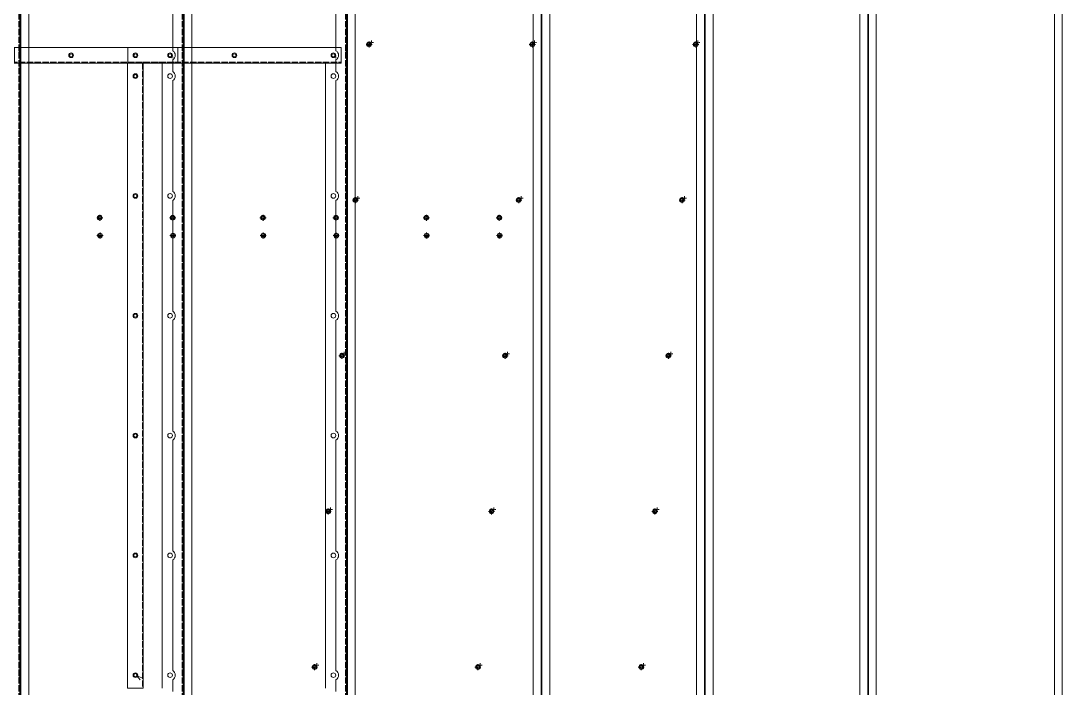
# Model space of a CAD drawing. Header units: millimetres. Extents: x -662849 to 32847, y -140377 to 24217.
# Drawn here: x -661149 to -659150, y -139652 to -138370 of the extents above; entities that cross this region are included whole.
import ezdxf

# ---------------------------------------------------------------- set-up
doc = ezdxf.new("R2010")
doc.units = ezdxf.units.MM
doc.linetypes.add('DASHDOT', pattern=[18.5, 12, -3, 0.5, -3])
doc.linetypes.add('DASHED', pattern=[15, 12, -3])

# ---------------------------------------------------------------- blocks, each defined once
blk = doc.blocks.new('235465')
at = {"color": 7, "lineweight": 13}
for p, q in [((158476.7, 41706.6), (159676.7, 41706.6)), ((159676.7, 41676.6), (158476.7, 41676.6))]:
    blk.add_line(p, q, dxfattribs=at)
at = {"color": 7, "lineweight": 13, "ltscale": 0.014}
for p, q in [((158476.7, 41703.8), (158476.7, 41706.6)), ((159676.7, 41703.8), (159676.7, 41706.6))]:
    blk.add_line(p, q, dxfattribs=at)
at = {"color": 7, "linetype": 'DASHED', "lineweight": 13}
blk.add_line((158476.7, 41705), (159676.7, 41705), dxfattribs=at)
at = {"color": 7, "lineweight": 13, "ltscale": 0.136}
for p, q in [((158476.7, 41703.8), (158476.7, 41676.6)), ((159676.7, 41676.6), (159676.7, 41703.8))]:
    blk.add_line(p, q, dxfattribs=at)
at = {"color": 7, "linetype": 'DASHED', "lineweight": 13, "ltscale": 0.008}
for p, q in [((159001.7, 41706.6), (159001.7, 41705)), ((159151.7, 41706.6), (159151.7, 41705))]:
    blk.add_line(p, q, dxfattribs=at)
at = {"color": 7, "lineweight": 13}
blk.add_lwpolyline([(159656.7, 41703.6), (159653.1, 41694.3), (159660.9, 41700.6)], dxfattribs=at)
for centre in [(158501.7, 41691.6), (158731.7, 41691.6), (158961.7, 41691.6), (159191.7, 41691.6), (159421.7, 41691.6), (159651.7, 41691.6)]:
    blk.add_circle(centre, 3, dxfattribs=at)
blk = doc.blocks.new('3425346')
at = {"color": 7, "lineweight": 13}
for p, q in [((155016.9, 41125), (155426.9, 41125)), ((155016.9, 41095), (155426.9, 41095))]:
    blk.add_line(p, q, dxfattribs=at)
at = {"color": 7, "lineweight": 13, "ltscale": 0.035}
for p, q in [((155016.9, 41122.2), (155016.9, 41125)), ((155426.9, 41122.2), (155426.9, 41125))]:
    blk.add_line(p, q, dxfattribs=at)
at = {"color": 7, "linetype": 'DASHED', "lineweight": 13}
blk.add_line((155016.9, 41123.4), (155426.9, 41123.4), dxfattribs=at)
at = {"color": 7, "lineweight": 13, "ltscale": 0.34}
for p, q in [((155016.9, 41122.2), (155016.9, 41095)), ((155426.9, 41095), (155426.9, 41122.2))]:
    blk.add_line(p, q, dxfattribs=at)
at = {"color": 7, "lineweight": 13}
blk.add_lwpolyline([(155416.2, 41115.3), (155414.3, 41111.8), (155417.7, 41113.9)], dxfattribs=at)
for centre in [(155031.9, 41110), (155221.9, 41110), (155411.9, 41110)]:
    blk.add_circle(centre, 3, dxfattribs=at)
blk = doc.blocks.new('568596')
at = {"color": 7, "lineweight": 13}
for p, q in [((170022.9, 17008.9), (171222.9, 17008.9)), ((169551.6, 16618.9), (173046.2, 16618.9))]:
    blk.add_line(p, q, dxfattribs=at)
at = {"color": 7, "lineweight": 13, "ltscale": 0.058667}
for p, q in [((171222.9, 16658.9), (171222.9, 17008.9)), ((170022.9, 16658.9), (171222.9, 16658.9)), ((170016.6, 16638.9), (170039.2, 16638.9)), ((170056.6, 16638.9), (170269.2, 16638.9)), ((170286.6, 16638.9), (170499.2, 16638.9)), ((170516.6, 16638.9), (170729.2, 16638.9)), ((170746.6, 16638.9), (170959.2, 16638.9)), ((170976.6, 16638.9), (171189.2, 16638.9)), ((171206.6, 16638.9), (171229.2, 16638.9)), ((171246.6, 16638.9), (172998.7, 16638.9))]:
    blk.add_line(p, q, dxfattribs=at)
at = {"color": 7, "linetype": 'DASHED', "lineweight": 13}
blk.add_line((169551.6, 16620.9), (173046.2, 16620.9), dxfattribs=at)
at = {"color": 7, "linetype": 'DASHED', "lineweight": 13, "ltscale": 0.003333}
for p, q in [((170044.9, 16620.9), (170044.9, 16618.9)), ((170050.9, 16620.9), (170050.9, 16618.9)), ((170244.9, 16620.9), (170244.9, 16618.9)), ((170250.9, 16620.9), (170250.9, 16618.9)), ((170444.9, 16620.9), (170444.9, 16618.9)), ((170450.9, 16620.9), (170450.9, 16618.9)), ((170644.9, 16620.9), (170644.9, 16618.9)), ((170650.9, 16620.9), (170650.9, 16618.9)), ((170844.9, 16620.9), (170844.9, 16618.9)), ((170850.9, 16620.9), (170850.9, 16618.9)), ((171044.9, 16620.9), (171044.9, 16618.9)), ((171050.9, 16620.9), (171050.9, 16618.9)), ((171244.9, 16620.9), (171244.9, 16618.9)), ((171250.9, 16620.9), (171250.9, 16618.9))]:
    blk.add_line(p, q, dxfattribs=at)
at = {"color": 7, "lineweight": 13}
for centre in [(170047.9, 17023.9), (170277.9, 17023.9), (170507.9, 17023.9), (170737.9, 17023.9), (170967.9, 17023.9), (171197.9, 17023.9), (171237.9, 17023.9), (171237.9, 16833.9)]:
    blk.add_circle(centre, 4.5, dxfattribs=at)
at = {"color": 7, "lineweight": 13, "ltscale": 0.058667}
for centre in [(170047.9, 16643.9), (170277.9, 16643.9), (170507.9, 16643.9), (170737.9, 16643.9), (170967.9, 16643.9), (171197.9, 16643.9), (171237.9, 16643.9)]:
    blk.add_circle(centre, 4.5, dxfattribs=at)
for centre in [(170047.9, 16643.9), (170277.9, 16643.9), (170507.9, 16643.9), (170737.9, 16643.9), (170967.9, 16643.9), (171197.9, 16643.9), (171237.9, 16643.9)]:
    blk.add_arc(centre, 10, 209.9997, 330.0003, dxfattribs=at)
blk = doc.blocks.new('1')
at = {"color": 7, "lineweight": 20}
for p, q in [((12745.6, 13257.3), (12745.6, 10407.5)), ((12760.6, 10407.5), (12760.6, 13257.3)), ((13729.6, 13257.3), (13729.6, 10407.5)), ((13744.6, 10407.5), (13744.6, 13257.3)), ((13746.1, 13257.3), (13746.1, 10407.5)), ((13761.1, 10407.5), (13761.1, 13257.3)), ((14730.1, 13257.3), (14730.1, 10407.5)), ((14745.1, 10407.5), (14745.1, 13257.3))]:
    blk.add_line(p, q, dxfattribs=at)
at = {"color": 7, "linetype": 'DASHDOT', "lineweight": 20, "ltscale": 0.292499}
for p, q in [((13414.3, 11719.1), (13414.3, 11707.4)), ((13388.1, 11420.2), (13388.1, 11408.5)), ((12902.9, 11380.4), (12891.2, 11380.4)), ((12897.1, 11386.2), (12897.1, 11374.5)), ((13042.9, 11380.4), (13031.2, 11380.4)), ((13037.1, 11386.2), (13037.1, 11374.5)), ((12903.4, 11346.4), (12891.7, 11346.4)), ((12897.6, 11352.2), (12897.6, 11340.5)), ((13043.4, 11346.4), (13031.7, 11346.4)), ((13037.6, 11352.2), (13037.6, 11340.5)), ((13362, 11121.4), (13362, 11109.7))]:
    blk.add_line(p, q, dxfattribs=at)
at = {"color": 7, "linetype": 'DASHDOT', "lineweight": 20, "ltscale": 0.195001}
for p, q in [((13414.3, 11717.2), (13414.3, 11709.4)), ((13418.6, 11720.8), (13418.6, 11713)), ((13422.5, 11716.9), (13414.7, 11716.9)), ((13396.4, 11418.1), (13388.6, 11418.1)), ((13392.5, 11422), (13392.5, 11414.2)), ((12901.1, 11380.5), (12893.3, 11380.5)), ((12897.2, 11384.4), (12897.2, 11376.6)), ((13041, 11380.5), (13033.2, 11380.5)), ((13037.1, 11384.4), (13037.1, 11376.6)), ((12901.2, 11346.6), (12893.4, 11346.6)), ((13041.1, 11346.6), (13033.3, 11346.6)), ((13370.2, 11119.2), (13362.4, 11119.2)), ((13366.3, 11123.1), (13366.3, 11115.3)), ((13344.1, 10820.4), (13336.3, 10820.4)), ((13317.9, 10521.5), (13310.1, 10521.5))]:
    blk.add_line(p, q, dxfattribs=at)
at = {"color": 7, "linetype": 'DASHDOT', "lineweight": 20, "ltscale": 0.292505}
for p, q in [((13420.1, 11713.2), (13408.4, 11713.2)), ((13394, 11414.4), (13382.3, 11414.4)), ((13367.8, 11115.5), (13356.1, 11115.5)), ((13341.7, 10816.7), (13330, 10816.7)), ((13315.5, 10517.8), (13303.8, 10517.8))]:
    blk.add_line(p, q, dxfattribs=at)
at = {"color": 7, "linetype": 'DASHDOT', "lineweight": 20, "ltscale": 0.194995}
for p, q in [((13418.2, 11713.3), (13410.4, 11713.3)), ((13392, 11414.4), (13384.2, 11414.4)), ((13365.9, 11115.6), (13358.1, 11115.6)), ((13339.8, 10816.7), (13332, 10816.7)), ((13313.6, 10517.9), (13305.8, 10517.9))]:
    blk.add_line(p, q, dxfattribs=at)
at = {"color": 7, "linetype": 'DASHDOT', "lineweight": 20, "ltscale": 0.194998}
for p, q in [((13388.1, 11418.3), (13388.1, 11410.5)), ((12897.3, 11350.5), (12897.3, 11342.7)), ((13037.2, 11350.5), (13037.2, 11342.7)), ((13362, 11119.5), (13362, 11111.7))]:
    blk.add_line(p, q, dxfattribs=at)
at = {"color": 7, "linetype": 'DASHDOT', "lineweight": 20, "ltscale": 0.2925}
for p, q in [((13335.8, 10822.5), (13335.8, 10810.8)), ((13309.7, 10523.6), (13309.7, 10511.9))]:
    blk.add_line(p, q, dxfattribs=at)
at = {"color": 7, "linetype": 'DASHDOT', "lineweight": 20, "ltscale": 0.195}
for p, q in [((13335.9, 10820.6), (13335.9, 10812.8)), ((13340.2, 10824.3), (13340.2, 10816.5)), ((13309.7, 10521.8), (13309.7, 10514)), ((13314, 10525.4), (13314, 10517.6))]:
    blk.add_line(p, q, dxfattribs=at)
at = {"color": 7, "lineweight": 20}
for centre, radius in [((13414.3, 11713.2), 4.5), ((13414.3, 11713.3), 3), ((13388.1, 11414.4), 4.5), ((13388.1, 11414.4), 3), ((12897.1, 11380.4), 4.5), ((12897.2, 11380.5), 3), ((13037.1, 11380.4), 4.5), ((13037.1, 11380.5), 3), ((12897.6, 11346.4), 4.5), ((12897.3, 11346.6), 3), ((13037.6, 11346.4), 4.5), ((13037.2, 11346.6), 3), ((13362, 11115.5), 4.5), ((13362, 11115.6), 3), ((13335.8, 10816.7), 4.5), ((13335.9, 10816.7), 3), ((13309.7, 10517.8), 4.5), ((13309.7, 10517.9), 3)]:
    blk.add_circle(centre, radius, dxfattribs=at)
for centre in [(13418.6, 11716.9), (13392.5, 11418.1), (13366.3, 11119.2), (13340.2, 10820.4), (13314, 10521.5)]:
    blk.add_arc(centre, 3, 200.5288, 239.4712, dxfattribs=at)
at = {"lineweight": 20, "ltscale": 7.5}
for name, p, rotation in [('568596', (29362.5, -159545.5), 90), ('235465', (-29353.1, 170154.1), 270)]:
    blk.add_blockref(name, p, dxfattribs=dict(at, rotation=rotation))
at = {"lineweight": 20, "ltscale": 7.5, "xscale": -1, "rotation": 180}
blk.add_blockref('3425346', (-142693.3, 52802.4), dxfattribs=at)

msp = doc.modelspace()

# ---------------------------------------------------------------- block references
at = {"lineweight": 5}
for p in [(-673894.7, -150129), (-673581.2, -150129), (-673267.6, -150129)]:
    msp.add_blockref('1', p, dxfattribs=at)

doc.saveas('drawing.dxf')
